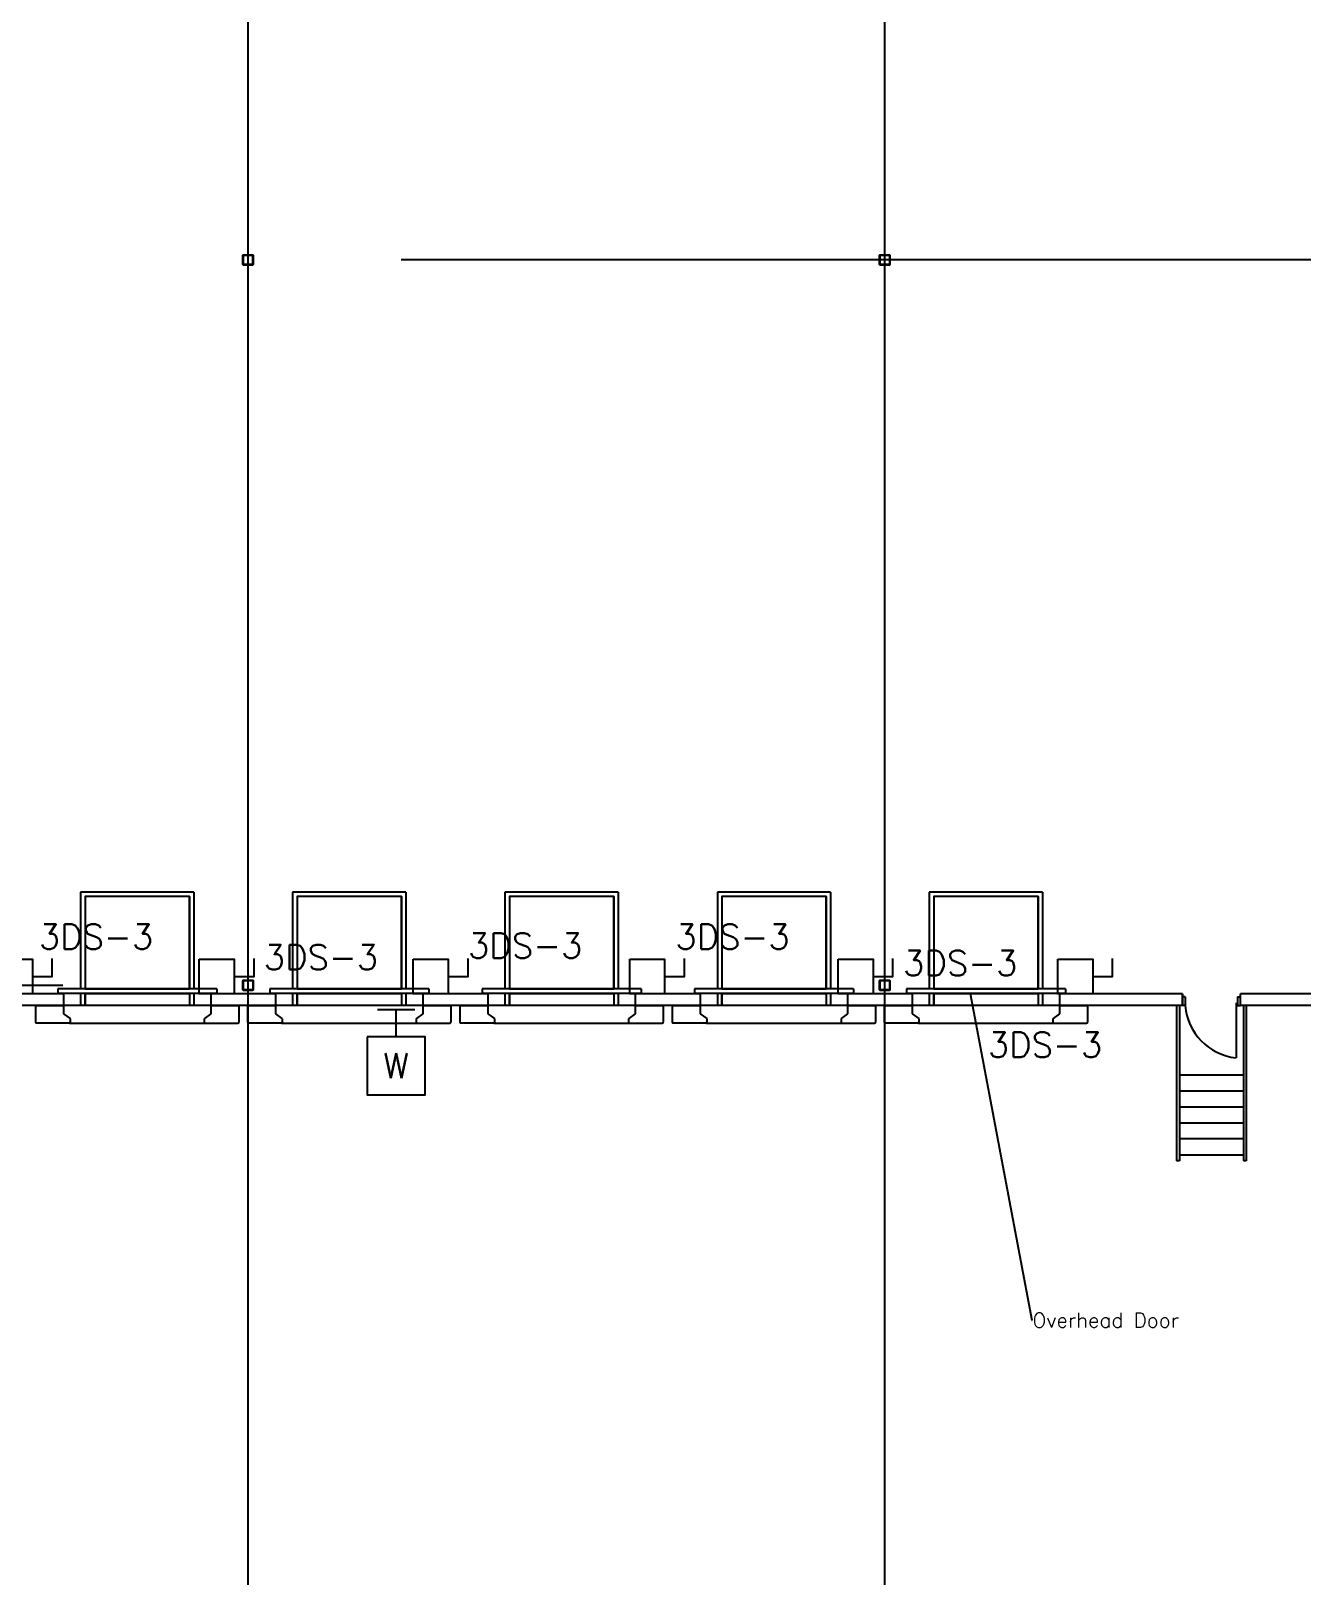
# Model space of a CAD drawing. Header units: millimetres. Extents: x 626570 to 643256, y 6233 to 11343.
# Drawn here: x 640773 to 641635, y 6628 to 7682 of the extents above; entities that cross this region are included whole.
import ezdxf
from ezdxf import colors
from ezdxf.entities.mleader import LeaderData, LeaderLine
from ezdxf.enums import TextEntityAlignment as Align
from ezdxf.math import Vec2, Vec3

# ---------------------------------------------------------------- set-up
doc = ezdxf.new("R2010")
doc.units = ezdxf.units.MM
doc.header["$LTSCALE"] = 4000
doc.header["$MEASUREMENT"] = 0
doc.linetypes.add('DASHDOT', pattern=[1, 0.5, -0.25, 0, -0.25])
doc.layers.get('0').update_dxf_attribs({"linetype": 'CONTINUOUS'})
for name, color, linetype in [('2012-201_DOOR', 4, 'CONTINUOUS'), ('2012-201_LEVELLER', 4, 'CONTINUOUS'), ('2012-201_STAIRS', 4, 'CONTINUOUS'), ('2012-201_WALL-CONCRETE', 7, 'CONTINUOUS'), ('2012-201_WALL-FLEXWALL', 7, 'CONTINUOUS'), ('DOOR-THRESHOLD-42', 4, 'CONTINUOUS'), ('LIGHTS', 50, 'CONTINUOUS'), ('LTG', 6, 'CONTINUOUS'), ('MASTERFOUNDATION_1', 4, 'DASHDOT'), ('MASTERFOUNDATION_25', 7, 'CONTINUOUS'), ('OVERHEAD-DOOR', 4, 'CONTINUOUS'), ('POWER', 3, 'CONTINUOUS')]:
    doc.layers.add(name, color=color, linetype=linetype)
doc.styles.get("Standard").update_dxf_attribs({"font": 'simplex.shx'})

# ---------------------------------------------------------------- blocks, each defined once
blk = doc.blocks.new('WD')
for p, q in [((322, 0), (-322, 0)), ((0, -465), (0, 0))]:
    blk.add_line(p, q)
blk.add_lwpolyline([(-500, -465), (-500, -1465), (500, -1465), (500, -465)], close=True)
blk.add_text('W', height=430).set_placement((0, -965), align=Align.MIDDLE)
blk = doc.blocks.new('SW')
blk.add_lwpolyline([(-300, 600), (300, 600), (300, 0), (-300, 0)], close=True)
blk.add_lwpolyline([(300, 300), (643, 300), (643, 614)])

msp = doc.modelspace()

# ---------------------------------------------------------------- linework, layer by layer
at = {"layer": '2012-201_DOOR', "linetype": 'Continuous'}
for p, q in [((641555.9, 7026.5), (641553.9, 7026.5)), ((641555.9, 7026.5), (641555.9, 7020.6)), ((641590.4, 7022.6), (641590.4, 6985.2)), ((641591.3, 7026.5), (641593.3, 7026.5)), ((641591.3, 7026.5), (641591.3, 7020.6)), ((640894.8, 7020.6), (640794.8, 7020.6)), ((641038.6, 7020.6), (640938.6, 7020.6)), ((641182.7, 7020.6), (641082.7, 7020.6)), ((641326.8, 7020.6), (641226.8, 7020.6)), ((641470.6, 7020.6), (641370.6, 7020.6)), ((641555.9, 7020.6), (641553.9, 7020.6)), ((641591.3, 7020.6), (641593.3, 7020.6))]:
    msp.add_line(p, q, dxfattribs=at)
at = {"layer": '2012-201_LEVELLER', "linetype": 'Continuous'}
for p, q in [((640883.2, 7097.6), (640806.4, 7097.6)), ((640806.4, 7097.6), (640806.4, 7031.9)), ((640883.2, 7097.6), (640883.2, 7031.9)), ((641027, 7097.6), (640950.2, 7097.6)), ((640950.2, 7097.6), (640950.2, 7031.9)), ((641027, 7097.6), (641027, 7031.9)), ((641171.1, 7097.6), (641094.3, 7097.6)), ((641094.3, 7097.6), (641094.3, 7031.9)), ((641171.1, 7097.6), (641171.1, 7031.9)), ((641315.2, 7097.6), (641238.4, 7097.6)), ((641238.4, 7097.6), (641238.4, 7031.9)), ((641315.2, 7097.6), (641315.2, 7031.9)), ((641459, 7097.6), (641382.2, 7097.6)), ((641382.2, 7097.6), (641382.2, 7031.9)), ((641459, 7097.6), (641459, 7031.9)), ((640880.2, 7094.7), (640809.4, 7094.7)), ((640809.4, 7094.7), (640809.4, 7031.9)), ((640880.2, 7094.7), (640880.2, 7031.9)), ((641024.1, 7094.7), (640953.2, 7094.7)), ((640953.2, 7094.7), (640953.2, 7031.9)), ((641024.1, 7094.7), (641024.1, 7031.9)), ((641168.1, 7094.7), (641097.3, 7094.7)), ((641097.3, 7094.7), (641097.3, 7031.9)), ((641168.1, 7094.7), (641168.1, 7031.9)), ((641312.2, 7094.7), (641241.4, 7094.7)), ((641241.4, 7094.7), (641241.4, 7031.9)), ((641312.2, 7094.7), (641312.2, 7031.9)), ((641456.1, 7094.7), (641385.2, 7094.7)), ((641385.2, 7094.7), (641385.2, 7031.9)), ((641456.1, 7094.7), (641456.1, 7031.9)), ((640806.4, 7028.9), (640806.4, 7020.6)), ((640809.4, 7028.9), (640809.4, 7020.6)), ((640880.2, 7028.9), (640880.2, 7020.6)), ((640883.2, 7028.9), (640883.2, 7020.6)), ((640950.2, 7028.9), (640950.2, 7020.6)), ((640953.2, 7028.9), (640953.2, 7020.6)), ((641024.1, 7028.9), (641024.1, 7020.6)), ((641027, 7028.9), (641027, 7020.6)), ((641094.3, 7028.9), (641094.3, 7020.6)), ((641097.3, 7028.9), (641097.3, 7020.6)), ((641168.1, 7028.9), (641168.1, 7020.6)), ((641171.1, 7028.9), (641171.1, 7020.6)), ((641238.4, 7028.9), (641238.4, 7020.6)), ((641241.4, 7028.9), (641241.4, 7020.6)), ((641312.2, 7028.9), (641312.2, 7020.6)), ((641315.2, 7028.9), (641315.2, 7020.6)), ((641382.2, 7028.9), (641382.2, 7020.6)), ((641385.2, 7028.9), (641385.2, 7020.6)), ((641456.1, 7028.9), (641456.1, 7020.6)), ((641459, 7028.9), (641459, 7020.6)), ((640880.2, 7020.6), (640809.4, 7020.6)), ((641024.1, 7020.6), (640953.2, 7020.6)), ((641168.1, 7020.6), (641097.3, 7020.6)), ((641312.2, 7020.6), (641241.4, 7020.6)), ((641456.1, 7020.6), (641385.2, 7020.6))]:
    msp.add_line(p, q, dxfattribs=at)
at = {"layer": '2012-201_LEVELLER', "linetype": 'Continuous', "flags": 128}
for points in [[(640880.2, 7031.9), (640880.2, 7094.7), (640809.4, 7094.7), (640809.4, 7031.9), (640880.2, 7031.9)], [(641024.1, 7031.9), (641024.1, 7094.7), (640953.2, 7094.7), (640953.2, 7031.9), (641024.1, 7031.9)], [(641168.1, 7031.9), (641168.1, 7094.7), (641097.3, 7094.7), (641097.3, 7031.9), (641168.1, 7031.9)], [(641312.2, 7031.9), (641312.2, 7094.7), (641241.4, 7094.7), (641241.4, 7031.9), (641312.2, 7031.9)], [(641456.1, 7031.9), (641456.1, 7094.7), (641385.2, 7094.7), (641385.2, 7031.9), (641456.1, 7031.9)], [(640880.2, 7028.9), (640880.2, 7020.6), (640809.4, 7020.6), (640809.4, 7028.9), (640880.2, 7028.9)], [(641024.1, 7028.9), (641024.1, 7020.6), (640953.2, 7020.6), (640953.2, 7028.9), (641024.1, 7028.9)], [(641168.1, 7028.9), (641168.1, 7020.6), (641097.3, 7020.6), (641097.3, 7028.9), (641168.1, 7028.9)], [(641312.2, 7028.9), (641312.2, 7020.6), (641241.4, 7020.6), (641241.4, 7028.9), (641312.2, 7028.9)], [(641456.1, 7028.9), (641456.1, 7020.6), (641385.2, 7020.6), (641385.2, 7028.9), (641456.1, 7028.9)]]:
    msp.add_lwpolyline(points, close=True, dxfattribs=at)
at = {"layer": '2012-201_STAIRS', "linetype": 'Continuous'}
for p, q in [((641550, 7020.6), (641550, 6915.3)), ((641552, 7020.6), (641552, 6915.3)), ((641595.3, 7020.6), (641595.3, 6915.3)), ((641597.2, 7020.6), (641597.2, 6915.3)), ((641595.3, 6973.4), (641552, 6973.4)), ((641595.3, 6962.6), (641552, 6962.6)), ((641595.3, 6951.7), (641552, 6951.7)), ((641595.3, 6940.9), (641552, 6940.9)), ((641595.3, 6930.1), (641552, 6930.1)), ((641595.3, 6919.2), (641552, 6919.2)), ((641552, 6915.3), (641550, 6915.3)), ((641597.2, 6915.3), (641595.3, 6915.3))]:
    msp.add_line(p, q, dxfattribs=at)
at = {"layer": '2012-201_WALL-CONCRETE', "linetype": 'Continuous'}
for p, q in [((640775.8, 7020.6), (640794.8, 7020.6)), ((640775.8, 7020.6), (640775.8, 7009.3)), ((640794.8, 7020.6), (640794.8, 7015)), ((640794.8, 7015), (640799.2, 7011.9)), ((640799.3, 7011.6), (640799.3, 7009.3)), ((640890.3, 7011.6), (640890.3, 7009.3)), ((640894.8, 7015), (640890.4, 7011.9)), ((640894.8, 7020.6), (640913.8, 7020.6)), ((640894.8, 7020.6), (640894.8, 7015)), ((640913.8, 7020.6), (640913.8, 7009.3)), ((640919.6, 7020.6), (640938.6, 7020.6)), ((640919.6, 7020.6), (640919.6, 7009.3)), ((640938.6, 7020.6), (640938.6, 7015)), ((640938.6, 7015), (640943, 7011.9)), ((640943.1, 7011.6), (640943.1, 7009.3)), ((641034.1, 7011.6), (641034.1, 7009.3)), ((641038.6, 7015), (641034.2, 7011.9)), ((641038.6, 7020.6), (641057.6, 7020.6)), ((641038.6, 7020.6), (641038.6, 7015)), ((641057.6, 7020.6), (641057.6, 7009.3)), ((641063.7, 7020.6), (641082.7, 7020.6)), ((641063.7, 7020.6), (641063.7, 7009.3)), ((641082.7, 7020.6), (641082.7, 7015)), ((641082.7, 7015), (641087.1, 7011.9)), ((641087.2, 7011.6), (641087.2, 7009.3)), ((641178.2, 7011.6), (641178.2, 7009.3)), ((641182.7, 7015), (641178.3, 7011.9)), ((641182.7, 7020.6), (641201.7, 7020.6)), ((641182.7, 7020.6), (641182.7, 7015)), ((641201.7, 7020.6), (641201.7, 7009.3)), ((641207.8, 7020.6), (641226.8, 7020.6)), ((641207.8, 7020.6), (641207.8, 7009.3)), ((641226.8, 7020.6), (641226.8, 7015)), ((641226.8, 7015), (641231.2, 7011.9)), ((641231.3, 7011.6), (641231.3, 7009.3)), ((641322.3, 7011.6), (641322.3, 7009.3)), ((641326.8, 7015), (641322.4, 7011.9)), ((641326.8, 7020.6), (641345.8, 7020.6)), ((641326.8, 7020.6), (641326.8, 7015)), ((641345.8, 7020.6), (641345.8, 7009.3)), ((641351.6, 7020.6), (641370.6, 7020.6)), ((641351.6, 7020.6), (641351.6, 7009.3)), ((641370.6, 7020.6), (641370.6, 7015)), ((641370.6, 7015), (641375, 7011.9)), ((641375.1, 7011.6), (641375.1, 7009.3)), ((641466.1, 7011.6), (641466.1, 7009.3)), ((641470.6, 7015), (641466.2, 7011.9)), ((641470.6, 7020.6), (641489.6, 7020.6)), ((641470.6, 7020.6), (641470.6, 7015)), ((641489.6, 7020.6), (641489.6, 7009.3)), ((640798.8, 7008.8), (640776.3, 7008.8)), ((640798.8, 7008.8), (640890.8, 7008.8)), ((640890.8, 7008.8), (640913.3, 7008.8)), ((640942.6, 7008.8), (640920.1, 7008.8)), ((640942.6, 7008.8), (641034.6, 7008.8)), ((641034.6, 7008.8), (641057.1, 7008.8)), ((641086.7, 7008.8), (641064.2, 7008.8)), ((641086.7, 7008.8), (641178.7, 7008.8)), ((641178.7, 7008.8), (641201.2, 7008.8)), ((641230.8, 7008.8), (641208.3, 7008.8)), ((641230.8, 7008.8), (641322.8, 7008.8)), ((641322.8, 7008.8), (641345.3, 7008.8)), ((641374.6, 7008.8), (641352.1, 7008.8)), ((641374.6, 7008.8), (641466.6, 7008.8)), ((641466.6, 7008.8), (641489.1, 7008.8))]:
    msp.add_line(p, q, dxfattribs=at)
for centre, start, end in [((640798.8, 7011.6), 0, 33.15), ((640890.8, 7011.6), 146.85, 180), ((640942.6, 7011.6), 0, 33.15), ((641034.6, 7011.6), 146.85, 180), ((641086.7, 7011.6), 0, 33.15), ((641178.7, 7011.6), 146.85, 180), ((641230.8, 7011.6), 0, 33.15), ((641322.8, 7011.6), 146.85, 180), ((641374.6, 7011.6), 0, 33.15), ((641466.6, 7011.6), 146.85, 180), ((640776.3, 7009.3), 180, 270), ((640798.8, 7009.3), 270, 0), ((640890.8, 7009.3), 180, 270), ((640913.3, 7009.3), 270, 0), ((640920.1, 7009.3), 180, 270), ((640942.6, 7009.3), 270, 0), ((641034.6, 7009.3), 180, 270), ((641057.1, 7009.3), 270, 0), ((641064.2, 7009.3), 180, 270), ((641086.7, 7009.3), 270, 0), ((641178.7, 7009.3), 180, 270), ((641201.2, 7009.3), 270, 0), ((641208.3, 7009.3), 180, 270), ((641230.8, 7009.3), 270, 0), ((641322.8, 7009.3), 180, 270), ((641345.3, 7009.3), 270, 0), ((641352.1, 7009.3), 180, 270), ((641374.6, 7009.3), 270, 0), ((641466.6, 7009.3), 180, 270), ((641489.1, 7009.3), 270, 0)]:
    msp.add_arc(centre, 0.492, start, end, dxfattribs=at)
at = {"layer": '2012-201_WALL-FLEXWALL', "linetype": 'Continuous'}
for p, q in [((640794.8, 7028.5), (640750.7, 7028.5)), ((640794.8, 7028.5), (640794.8, 7020.6)), ((640938.6, 7028.5), (640894.8, 7028.5)), ((640894.8, 7028.5), (640894.8, 7020.6)), ((640938.6, 7028.5), (640938.6, 7020.6)), ((641038.6, 7028.5), (641038.6, 7020.6)), ((641082.7, 7028.5), (641038.6, 7028.5)), ((641082.7, 7028.5), (641082.7, 7020.6)), ((641182.7, 7028.5), (641182.7, 7020.6)), ((641226.8, 7028.5), (641182.7, 7028.5)), ((641226.8, 7028.5), (641226.8, 7020.6)), ((641326.8, 7028.5), (641326.8, 7020.6)), ((641370.6, 7028.5), (641326.8, 7028.5)), ((641370.6, 7028.5), (641370.6, 7020.6)), ((641470.6, 7028.5), (641470.6, 7020.6)), ((641553.9, 7028.5), (641470.6, 7028.5)), ((641553.9, 7020.6), (641553.9, 7028.5)), ((641553.9, 7028.5), (641553.9, 7020.6)), ((642653.9, 7028.5), (641593.3, 7028.5)), ((641593.3, 7020.6), (641593.3, 7028.5)), ((640794.8, 7020.6), (640750.7, 7020.6)), ((640938.6, 7020.6), (640894.8, 7020.6)), ((641082.7, 7020.6), (641038.6, 7020.6)), ((641226.8, 7020.6), (641182.7, 7020.6)), ((641370.6, 7020.6), (641326.8, 7020.6)), ((641553.9, 7020.6), (641470.6, 7020.6)), ((642661.8, 7020.6), (641593.3, 7020.6))]:
    msp.add_line(p, q, dxfattribs=at)
at = {"layer": 'DOOR-THRESHOLD-42', "linetype": 'Continuous'}
msp.add_arc((641594.2, 7023.4), 38.4, 184.181, 264.205, dxfattribs=at)
at = {"layer": 'MASTERFOUNDATION_1', "linetype": 'DASHDOT'}
for p, q in [((640920, 6627.5), (640920, 11123.2)), ((641352, 6627.5), (641352, 11123.2)), ((643023.9, 7526.6), (626795.2, 7526.6)), ((643023.9, 7526.6), (626795.2, 7526.6)), ((626794.1, 7034.4), (643036.1, 7034.4))]:
    msp.add_line(p, q, dxfattribs=at)
at = {"layer": 'MASTERFOUNDATION_25', "linetype": 'Continuous', "flags": 128}
for points in [[(640917.1, 7530.1), (640922.8, 7530.1), (640922.9, 7530.1), (640922.9, 7530.1), (640922.9, 7530.1), (640922.9, 7530.1), (640922.9, 7530.1), (640923, 7530.1), (640923, 7530.1), (640923, 7530.1), (640923, 7530.1), (640923.1, 7530.1), (640923.1, 7530.1), (640923.1, 7530.1), (640923.1, 7530), (640923.1, 7530), (640923.2, 7530), (640923.2, 7530), (640923.2, 7530), (640923.2, 7530), (640923.2, 7530), (640923.2, 7530), (640923.3, 7529.9), (640923.3, 7529.9), (640923.3, 7529.9), (640923.3, 7529.9), (640923.3, 7529.9), (640923.3, 7529.9), (640923.3, 7529.9), (640923.4, 7529.8), (640923.4, 7529.8), (640923.4, 7529.8), (640923.4, 7529.8), (640923.4, 7529.8), (640923.4, 7529.7), (640923.4, 7529.7), (640923.4, 7529.7), (640923.4, 7529.7), (640923.4, 7529.7), (640923.4, 7529.6), (640923.4, 7529.6), (640923.5, 7529.6), (640923.5, 7529.6), (640923.5, 7529.6), (640923.5, 7529.5), (640923.5, 7529.5), (640923.5, 7529.5), (640923.5, 7523.7), (640923.5, 7523.7), (640923.5, 7523.7), (640923.5, 7523.7), (640923.5, 7523.6), (640923.5, 7523.6), (640923.4, 7523.6), (640923.4, 7523.6), (640923.4, 7523.6), (640923.4, 7523.5), (640923.4, 7523.5), (640923.4, 7523.5), (640923.4, 7523.5), (640923.4, 7523.5), (640923.4, 7523.4), (640923.4, 7523.4), (640923.4, 7523.4), (640923.4, 7523.4), (640923.3, 7523.4), (640923.3, 7523.3), (640923.3, 7523.3), (640923.3, 7523.3), (640923.3, 7523.3), (640923.3, 7523.3), (640923.3, 7523.3), (640923.2, 7523.3), (640923.2, 7523.2), (640923.2, 7523.2), (640923.2, 7523.2), (640923.2, 7523.2), (640923.2, 7523.2), (640923.1, 7523.2), (640923.1, 7523.2), (640923.1, 7523.2), (640923.1, 7523.2), (640923.1, 7523.1), (640923, 7523.1), (640923, 7523.1), (640923, 7523.1), (640923, 7523.1), (640922.9, 7523.1), (640922.9, 7523.1), (640922.9, 7523.1), (640922.9, 7523.1), (640922.9, 7523.1), (640922.8, 7523.1), (640917.1, 7523.1), (640917.1, 7523.1), (640917, 7523.1), (640917, 7523.1), (640917, 7523.1), (640917, 7523.1), (640917, 7523.1), (640916.9, 7523.1), (640916.9, 7523.1), (640916.9, 7523.1), (640916.9, 7523.1), (640916.9, 7523.2), (640916.8, 7523.2), (640916.8, 7523.2), (640916.8, 7523.2), (640916.8, 7523.2), (640916.8, 7523.2), (640916.7, 7523.2), (640916.7, 7523.2), (640916.7, 7523.2), (640916.7, 7523.3), (640916.7, 7523.3), (640916.7, 7523.3), (640916.6, 7523.3), (640916.6, 7523.3), (640916.6, 7523.3), (640916.6, 7523.3), (640916.6, 7523.4), (640916.6, 7523.4), (640916.6, 7523.4), (640916.5, 7523.4), (640916.5, 7523.4), (640916.5, 7523.5), (640916.5, 7523.5), (640916.5, 7523.5), (640916.5, 7523.5), (640916.5, 7523.5), (640916.5, 7523.6), (640916.5, 7523.6), (640916.5, 7523.6), (640916.5, 7523.6), (640916.5, 7523.6), (640916.5, 7523.7), (640916.5, 7523.7), (640916.5, 7523.7), (640916.5, 7523.7), (640916.5, 7529.5), (640916.5, 7529.5), (640916.5, 7529.5), (640916.5, 7529.6), (640916.5, 7529.6), (640916.5, 7529.6), (640916.5, 7529.6), (640916.5, 7529.6), (640916.5, 7529.7), (640916.5, 7529.7), (640916.5, 7529.7), (640916.5, 7529.7), (640916.5, 7529.7), (640916.5, 7529.8), (640916.5, 7529.8), (640916.5, 7529.8), (640916.6, 7529.8), (640916.6, 7529.8), (640916.6, 7529.9), (640916.6, 7529.9), (640916.6, 7529.9), (640916.6, 7529.9), (640916.6, 7529.9), (640916.7, 7529.9), (640916.7, 7529.9), (640916.7, 7530), (640916.7, 7530), (640916.7, 7530), (640916.7, 7530), (640916.8, 7530), (640916.8, 7530), (640916.8, 7530), (640916.8, 7530), (640916.8, 7530.1), (640916.9, 7530.1), (640916.9, 7530.1), (640916.9, 7530.1), (640916.9, 7530.1), (640916.9, 7530.1), (640917, 7530.1), (640917, 7530.1), (640917, 7530.1), (640917, 7530.1), (640917, 7530.1), (640917.1, 7530.1), (640917.1, 7530.1)], [(640917.1, 7529.8), (640922.8, 7529.8), (640922.9, 7529.8), (640922.9, 7529.8), (640922.9, 7529.8), (640922.9, 7529.8), (640922.9, 7529.8), (640922.9, 7529.8), (640922.9, 7529.8), (640922.9, 7529.8), (640922.9, 7529.8), (640922.9, 7529.8), (640923, 7529.8), (640923, 7529.8), (640923, 7529.8), (640923, 7529.8), (640923, 7529.8), (640923, 7529.7), (640923, 7529.7), (640923, 7529.7), (640923, 7529.7), (640923, 7529.7), (640923, 7529.7), (640923.1, 7529.7), (640923.1, 7529.7), (640923.1, 7529.7), (640923.1, 7529.7), (640923.1, 7529.7), (640923.1, 7529.7), (640923.1, 7529.7), (640923.1, 7529.7), (640923.1, 7529.6), (640923.1, 7529.6), (640923.1, 7529.6), (640923.1, 7529.6), (640923.1, 7529.6), (640923.1, 7529.6), (640923.1, 7529.6), (640923.1, 7529.6), (640923.1, 7529.6), (640923.1, 7529.6), (640923.1, 7529.5), (640923.1, 7529.5), (640923.1, 7529.5), (640923.1, 7529.5), (640923.1, 7529.5), (640923.1, 7529.5), (640923.1, 7523.7), (640923.1, 7523.7), (640923.1, 7523.7), (640923.1, 7523.7), (640923.1, 7523.7), (640923.1, 7523.7), (640923.1, 7523.7), (640923.1, 7523.7), (640923.1, 7523.6), (640923.1, 7523.6), (640923.1, 7523.6), (640923.1, 7523.6), (640923.1, 7523.6), (640923.1, 7523.6), (640923.1, 7523.6), (640923.1, 7523.6), (640923.1, 7523.6), (640923.1, 7523.6), (640923.1, 7523.5), (640923.1, 7523.5), (640923.1, 7523.5), (640923.1, 7523.5), (640923.1, 7523.5), (640923.1, 7523.5), (640923, 7523.5), (640923, 7523.5), (640923, 7523.5), (640923, 7523.5), (640923, 7523.5), (640923, 7523.5), (640923, 7523.5), (640923, 7523.5), (640923, 7523.5), (640923, 7523.4), (640923, 7523.4), (640922.9, 7523.4), (640922.9, 7523.4), (640922.9, 7523.4), (640922.9, 7523.4), (640922.9, 7523.4), (640922.9, 7523.4), (640922.9, 7523.4), (640922.9, 7523.4), (640922.9, 7523.4), (640922.9, 7523.4), (640922.8, 7523.4), (640917.1, 7523.4), (640917.1, 7523.4), (640917.1, 7523.4), (640917.1, 7523.4), (640917, 7523.4), (640917, 7523.4), (640917, 7523.4), (640917, 7523.4), (640917, 7523.4), (640917, 7523.4), (640917, 7523.4), (640917, 7523.4), (640917, 7523.4), (640916.9, 7523.5), (640916.9, 7523.5), (640916.9, 7523.5), (640916.9, 7523.5), (640916.9, 7523.5), (640916.9, 7523.5), (640916.9, 7523.5), (640916.9, 7523.5), (640916.9, 7523.5), (640916.9, 7523.5), (640916.9, 7523.5), (640916.9, 7523.5), (640916.8, 7523.5), (640916.8, 7523.5), (640916.8, 7523.5), (640916.8, 7523.6), (640916.8, 7523.6), (640916.8, 7523.6), (640916.8, 7523.6), (640916.8, 7523.6), (640916.8, 7523.6), (640916.8, 7523.6), (640916.8, 7523.6), (640916.8, 7523.6), (640916.8, 7523.6), (640916.8, 7523.7), (640916.8, 7523.7), (640916.8, 7523.7), (640916.8, 7523.7), (640916.8, 7523.7), (640916.8, 7523.7), (640916.8, 7523.7), (640916.8, 7523.7), (640916.8, 7529.5), (640916.8, 7529.5), (640916.8, 7529.5), (640916.8, 7529.5), (640916.8, 7529.5), (640916.8, 7529.5), (640916.8, 7529.6), (640916.8, 7529.6), (640916.8, 7529.6), (640916.8, 7529.6), (640916.8, 7529.6), (640916.8, 7529.6), (640916.8, 7529.6), (640916.8, 7529.6), (640916.8, 7529.6), (640916.8, 7529.6), (640916.8, 7529.7), (640916.8, 7529.7), (640916.8, 7529.7), (640916.8, 7529.7), (640916.8, 7529.7), (640916.9, 7529.7), (640916.9, 7529.7), (640916.9, 7529.7), (640916.9, 7529.7), (640916.9, 7529.7), (640916.9, 7529.7), (640916.9, 7529.7), (640916.9, 7529.7), (640916.9, 7529.7), (640916.9, 7529.8), (640916.9, 7529.8), (640916.9, 7529.8), (640917, 7529.8), (640917, 7529.8), (640917, 7529.8), (640917, 7529.8), (640917, 7529.8), (640917, 7529.8), (640917, 7529.8), (640917, 7529.8), (640917, 7529.8), (640917.1, 7529.8), (640917.1, 7529.8), (640917.1, 7529.8), (640917.1, 7529.8)], [(641349.1, 7530.1), (641354.8, 7530.1), (641354.9, 7530.1), (641354.9, 7530.1), (641354.9, 7530.1), (641354.9, 7530.1), (641355, 7530.1), (641355, 7530.1), (641355, 7530.1), (641355, 7530.1), (641355, 7530.1), (641355.1, 7530.1), (641355.1, 7530.1), (641355.1, 7530.1), (641355.1, 7530), (641355.1, 7530), (641355.2, 7530), (641355.2, 7530), (641355.2, 7530), (641355.2, 7530), (641355.2, 7530), (641355.2, 7530), (641355.3, 7529.9), (641355.3, 7529.9), (641355.3, 7529.9), (641355.3, 7529.9), (641355.3, 7529.9), (641355.3, 7529.9), (641355.4, 7529.9), (641355.4, 7529.8), (641355.4, 7529.8), (641355.4, 7529.8), (641355.4, 7529.8), (641355.4, 7529.8), (641355.4, 7529.7), (641355.4, 7529.7), (641355.4, 7529.7), (641355.4, 7529.7), (641355.4, 7529.7), (641355.5, 7529.6), (641355.5, 7529.6), (641355.5, 7529.6), (641355.5, 7529.6), (641355.5, 7529.6), (641355.5, 7529.5), (641355.5, 7529.5), (641355.5, 7529.5), (641355.5, 7523.7), (641355.5, 7523.7), (641355.5, 7523.7), (641355.5, 7523.7), (641355.5, 7523.6), (641355.5, 7523.6), (641355.5, 7523.6), (641355.5, 7523.6), (641355.4, 7523.6), (641355.4, 7523.5), (641355.4, 7523.5), (641355.4, 7523.5), (641355.4, 7523.5), (641355.4, 7523.5), (641355.4, 7523.4), (641355.4, 7523.4), (641355.4, 7523.4), (641355.4, 7523.4), (641355.4, 7523.4), (641355.3, 7523.3), (641355.3, 7523.3), (641355.3, 7523.3), (641355.3, 7523.3), (641355.3, 7523.3), (641355.3, 7523.3), (641355.2, 7523.3), (641355.2, 7523.2), (641355.2, 7523.2), (641355.2, 7523.2), (641355.2, 7523.2), (641355.2, 7523.2), (641355.1, 7523.2), (641355.1, 7523.2), (641355.1, 7523.2), (641355.1, 7523.2), (641355.1, 7523.1), (641355, 7523.1), (641355, 7523.1), (641355, 7523.1), (641355, 7523.1), (641355, 7523.1), (641354.9, 7523.1), (641354.9, 7523.1), (641354.9, 7523.1), (641354.9, 7523.1), (641354.8, 7523.1), (641349.1, 7523.1), (641349.1, 7523.1), (641349, 7523.1), (641349, 7523.1), (641349, 7523.1), (641349, 7523.1), (641349, 7523.1), (641348.9, 7523.1), (641348.9, 7523.1), (641348.9, 7523.1), (641348.9, 7523.1), (641348.9, 7523.2), (641348.8, 7523.2), (641348.8, 7523.2), (641348.8, 7523.2), (641348.8, 7523.2), (641348.8, 7523.2), (641348.7, 7523.2), (641348.7, 7523.2), (641348.7, 7523.2), (641348.7, 7523.3), (641348.7, 7523.3), (641348.7, 7523.3), (641348.6, 7523.3), (641348.6, 7523.3), (641348.6, 7523.3), (641348.6, 7523.3), (641348.6, 7523.4), (641348.6, 7523.4), (641348.6, 7523.4), (641348.6, 7523.4), (641348.5, 7523.4), (641348.5, 7523.5), (641348.5, 7523.5), (641348.5, 7523.5), (641348.5, 7523.5), (641348.5, 7523.5), (641348.5, 7523.6), (641348.5, 7523.6), (641348.5, 7523.6), (641348.5, 7523.6), (641348.5, 7523.6), (641348.5, 7523.7), (641348.5, 7523.7), (641348.5, 7523.7), (641348.5, 7523.7), (641348.5, 7529.5), (641348.5, 7529.5), (641348.5, 7529.5), (641348.5, 7529.6), (641348.5, 7529.6), (641348.5, 7529.6), (641348.5, 7529.6), (641348.5, 7529.6), (641348.5, 7529.7), (641348.5, 7529.7), (641348.5, 7529.7), (641348.5, 7529.7), (641348.5, 7529.7), (641348.5, 7529.8), (641348.5, 7529.8), (641348.6, 7529.8), (641348.6, 7529.8), (641348.6, 7529.8), (641348.6, 7529.9), (641348.6, 7529.9), (641348.6, 7529.9), (641348.6, 7529.9), (641348.6, 7529.9), (641348.7, 7529.9), (641348.7, 7529.9), (641348.7, 7530), (641348.7, 7530), (641348.7, 7530), (641348.7, 7530), (641348.8, 7530), (641348.8, 7530), (641348.8, 7530), (641348.8, 7530), (641348.8, 7530.1), (641348.9, 7530.1), (641348.9, 7530.1), (641348.9, 7530.1), (641348.9, 7530.1), (641348.9, 7530.1), (641349, 7530.1), (641349, 7530.1), (641349, 7530.1), (641349, 7530.1), (641349, 7530.1), (641349.1, 7530.1), (641349.1, 7530.1)], [(641349.1, 7529.8), (641354.8, 7529.8), (641354.9, 7529.8), (641354.9, 7529.8), (641354.9, 7529.8), (641354.9, 7529.8), (641354.9, 7529.8), (641354.9, 7529.8), (641354.9, 7529.8), (641354.9, 7529.8), (641354.9, 7529.8), (641355, 7529.8), (641355, 7529.8), (641355, 7529.8), (641355, 7529.8), (641355, 7529.8), (641355, 7529.8), (641355, 7529.7), (641355, 7529.7), (641355, 7529.7), (641355, 7529.7), (641355, 7529.7), (641355.1, 7529.7), (641355.1, 7529.7), (641355.1, 7529.7), (641355.1, 7529.7), (641355.1, 7529.7), (641355.1, 7529.7), (641355.1, 7529.7), (641355.1, 7529.7), (641355.1, 7529.7), (641355.1, 7529.6), (641355.1, 7529.6), (641355.1, 7529.6), (641355.1, 7529.6), (641355.1, 7529.6), (641355.1, 7529.6), (641355.1, 7529.6), (641355.1, 7529.6), (641355.1, 7529.6), (641355.1, 7529.6), (641355.2, 7529.5), (641355.2, 7529.5), (641355.2, 7529.5), (641355.2, 7529.5), (641355.2, 7529.5), (641355.2, 7529.5), (641355.2, 7523.7), (641355.2, 7523.7), (641355.2, 7523.7), (641355.2, 7523.7), (641355.2, 7523.7), (641355.2, 7523.7), (641355.1, 7523.7), (641355.1, 7523.7), (641355.1, 7523.6), (641355.1, 7523.6), (641355.1, 7523.6), (641355.1, 7523.6), (641355.1, 7523.6), (641355.1, 7523.6), (641355.1, 7523.6), (641355.1, 7523.6), (641355.1, 7523.6), (641355.1, 7523.6), (641355.1, 7523.5), (641355.1, 7523.5), (641355.1, 7523.5), (641355.1, 7523.5), (641355.1, 7523.5), (641355.1, 7523.5), (641355.1, 7523.5), (641355, 7523.5), (641355, 7523.5), (641355, 7523.5), (641355, 7523.5), (641355, 7523.5), (641355, 7523.5), (641355, 7523.5), (641355, 7523.5), (641355, 7523.4), (641355, 7523.4), (641355, 7523.4), (641354.9, 7523.4), (641354.9, 7523.4), (641354.9, 7523.4), (641354.9, 7523.4), (641354.9, 7523.4), (641354.9, 7523.4), (641354.9, 7523.4), (641354.9, 7523.4), (641354.9, 7523.4), (641354.8, 7523.4), (641349.1, 7523.4), (641349.1, 7523.4), (641349.1, 7523.4), (641349.1, 7523.4), (641349, 7523.4), (641349, 7523.4), (641349, 7523.4), (641349, 7523.4), (641349, 7523.4), (641349, 7523.4), (641349, 7523.4), (641349, 7523.4), (641349, 7523.4), (641349, 7523.5), (641348.9, 7523.5), (641348.9, 7523.5), (641348.9, 7523.5), (641348.9, 7523.5), (641348.9, 7523.5), (641348.9, 7523.5), (641348.9, 7523.5), (641348.9, 7523.5), (641348.9, 7523.5), (641348.9, 7523.5), (641348.9, 7523.5), (641348.9, 7523.5), (641348.8, 7523.5), (641348.8, 7523.5), (641348.8, 7523.6), (641348.8, 7523.6), (641348.8, 7523.6), (641348.8, 7523.6), (641348.8, 7523.6), (641348.8, 7523.6), (641348.8, 7523.6), (641348.8, 7523.6), (641348.8, 7523.6), (641348.8, 7523.6), (641348.8, 7523.7), (641348.8, 7523.7), (641348.8, 7523.7), (641348.8, 7523.7), (641348.8, 7523.7), (641348.8, 7523.7), (641348.8, 7523.7), (641348.8, 7523.7), (641348.8, 7529.5), (641348.8, 7529.5), (641348.8, 7529.5), (641348.8, 7529.5), (641348.8, 7529.5), (641348.8, 7529.5), (641348.8, 7529.6), (641348.8, 7529.6), (641348.8, 7529.6), (641348.8, 7529.6), (641348.8, 7529.6), (641348.8, 7529.6), (641348.8, 7529.6), (641348.8, 7529.6), (641348.8, 7529.6), (641348.8, 7529.6), (641348.8, 7529.7), (641348.8, 7529.7), (641348.8, 7529.7), (641348.8, 7529.7), (641348.9, 7529.7), (641348.9, 7529.7), (641348.9, 7529.7), (641348.9, 7529.7), (641348.9, 7529.7), (641348.9, 7529.7), (641348.9, 7529.7), (641348.9, 7529.7), (641348.9, 7529.7), (641348.9, 7529.7), (641348.9, 7529.8), (641348.9, 7529.8), (641349, 7529.8), (641349, 7529.8), (641349, 7529.8), (641349, 7529.8), (641349, 7529.8), (641349, 7529.8), (641349, 7529.8), (641349, 7529.8), (641349, 7529.8), (641349, 7529.8), (641349.1, 7529.8), (641349.1, 7529.8), (641349.1, 7529.8), (641349.1, 7529.8)], [(640917.1, 7037.9), (640922.9, 7037.9), (640922.9, 7037.9), (640922.9, 7037.9), (640922.9, 7037.9), (640923, 7037.9), (640923, 7037.9), (640923, 7037.9), (640923, 7037.9), (640923.1, 7037.9), (640923.1, 7037.9), (640923.1, 7037.9), (640923.1, 7037.9), (640923.1, 7037.8), (640923.2, 7037.8), (640923.2, 7037.8), (640923.2, 7037.8), (640923.2, 7037.8), (640923.2, 7037.8), (640923.2, 7037.8), (640923.3, 7037.8), (640923.3, 7037.8), (640923.3, 7037.7), (640923.3, 7037.7), (640923.3, 7037.7), (640923.3, 7037.7), (640923.4, 7037.7), (640923.4, 7037.7), (640923.4, 7037.6), (640923.4, 7037.6), (640923.4, 7037.6), (640923.4, 7037.6), (640923.4, 7037.6), (640923.4, 7037.6), (640923.5, 7037.5), (640923.5, 7037.5), (640923.5, 7037.5), (640923.5, 7037.5), (640923.5, 7037.5), (640923.5, 7037.4), (640923.5, 7037.4), (640923.5, 7037.4), (640923.5, 7037.4), (640923.5, 7037.3), (640923.5, 7037.3), (640923.5, 7037.3), (640923.5, 7037.3), (640923.5, 7031.5), (640923.5, 7031.5), (640923.5, 7031.5), (640923.5, 7031.5), (640923.5, 7031.4), (640923.5, 7031.4), (640923.5, 7031.4), (640923.5, 7031.4), (640923.5, 7031.4), (640923.5, 7031.3), (640923.5, 7031.3), (640923.5, 7031.3), (640923.5, 7031.3), (640923.4, 7031.3), (640923.4, 7031.2), (640923.4, 7031.2), (640923.4, 7031.2), (640923.4, 7031.2), (640923.4, 7031.2), (640923.4, 7031.1), (640923.4, 7031.1), (640923.3, 7031.1), (640923.3, 7031.1), (640923.3, 7031.1), (640923.3, 7031.1), (640923.3, 7031), (640923.3, 7031), (640923.2, 7031), (640923.2, 7031), (640923.2, 7031), (640923.2, 7031), (640923.2, 7031), (640923.2, 7031), (640923.1, 7031), (640923.1, 7030.9), (640923.1, 7030.9), (640923.1, 7030.9), (640923.1, 7030.9), (640923, 7030.9), (640923, 7030.9), (640923, 7030.9), (640923, 7030.9), (640922.9, 7030.9), (640922.9, 7030.9), (640922.9, 7030.9), (640922.9, 7030.9), (640917.1, 7030.9), (640917.1, 7030.9), (640917.1, 7030.9), (640917.1, 7030.9), (640917, 7030.9), (640917, 7030.9), (640917, 7030.9), (640917, 7030.9), (640917, 7030.9), (640916.9, 7030.9), (640916.9, 7030.9), (640916.9, 7030.9), (640916.9, 7031), (640916.9, 7031), (640916.8, 7031), (640916.8, 7031), (640916.8, 7031), (640916.8, 7031), (640916.8, 7031), (640916.7, 7031), (640916.7, 7031), (640916.7, 7031.1), (640916.7, 7031.1), (640916.7, 7031.1), (640916.7, 7031.1), (640916.7, 7031.1), (640916.6, 7031.1), (640916.6, 7031.2), (640916.6, 7031.2), (640916.6, 7031.2), (640916.6, 7031.2), (640916.6, 7031.2), (640916.6, 7031.3), (640916.6, 7031.3), (640916.6, 7031.3), (640916.5, 7031.3), (640916.5, 7031.3), (640916.5, 7031.4), (640916.5, 7031.4), (640916.5, 7031.4), (640916.5, 7031.4), (640916.5, 7031.4), (640916.5, 7031.5), (640916.5, 7031.5), (640916.5, 7031.5), (640916.5, 7031.5), (640916.5, 7037.3), (640916.5, 7037.3), (640916.5, 7037.3), (640916.5, 7037.3), (640916.5, 7037.4), (640916.5, 7037.4), (640916.5, 7037.4), (640916.5, 7037.4), (640916.5, 7037.5), (640916.5, 7037.5), (640916.5, 7037.5), (640916.6, 7037.5), (640916.6, 7037.5), (640916.6, 7037.6), (640916.6, 7037.6), (640916.6, 7037.6), (640916.6, 7037.6), (640916.6, 7037.6), (640916.6, 7037.6), (640916.6, 7037.7), (640916.7, 7037.7), (640916.7, 7037.7), (640916.7, 7037.7), (640916.7, 7037.7), (640916.7, 7037.7), (640916.7, 7037.8), (640916.7, 7037.8), (640916.8, 7037.8), (640916.8, 7037.8), (640916.8, 7037.8), (640916.8, 7037.8), (640916.8, 7037.8), (640916.9, 7037.8), (640916.9, 7037.8), (640916.9, 7037.9), (640916.9, 7037.9), (640916.9, 7037.9), (640917, 7037.9), (640917, 7037.9), (640917, 7037.9), (640917, 7037.9), (640917, 7037.9), (640917.1, 7037.9), (640917.1, 7037.9), (640917.1, 7037.9), (640917.1, 7037.9)], [(640917.1, 7037.6), (640922.9, 7037.6), (640922.9, 7037.6), (640922.9, 7037.6), (640922.9, 7037.6), (640922.9, 7037.6), (640922.9, 7037.6), (640922.9, 7037.6), (640923, 7037.6), (640923, 7037.6), (640923, 7037.6), (640923, 7037.6), (640923, 7037.6), (640923, 7037.6), (640923, 7037.6), (640923, 7037.6), (640923, 7037.5), (640923, 7037.5), (640923.1, 7037.5), (640923.1, 7037.5), (640923.1, 7037.5), (640923.1, 7037.5), (640923.1, 7037.5), (640923.1, 7037.5), (640923.1, 7037.5), (640923.1, 7037.5), (640923.1, 7037.5), (640923.1, 7037.5), (640923.1, 7037.5), (640923.1, 7037.5), (640923.1, 7037.4), (640923.2, 7037.4), (640923.2, 7037.4), (640923.2, 7037.4), (640923.2, 7037.4), (640923.2, 7037.4), (640923.2, 7037.4), (640923.2, 7037.4), (640923.2, 7037.4), (640923.2, 7037.4), (640923.2, 7037.3), (640923.2, 7037.3), (640923.2, 7037.3), (640923.2, 7037.3), (640923.2, 7037.3), (640923.2, 7037.3), (640923.2, 7037.3), (640923.2, 7031.5), (640923.2, 7031.5), (640923.2, 7031.5), (640923.2, 7031.5), (640923.2, 7031.5), (640923.2, 7031.5), (640923.2, 7031.5), (640923.2, 7031.5), (640923.2, 7031.4), (640923.2, 7031.4), (640923.2, 7031.4), (640923.2, 7031.4), (640923.2, 7031.4), (640923.2, 7031.4), (640923.2, 7031.4), (640923.2, 7031.4), (640923.1, 7031.4), (640923.1, 7031.4), (640923.1, 7031.3), (640923.1, 7031.3), (640923.1, 7031.3), (640923.1, 7031.3), (640923.1, 7031.3), (640923.1, 7031.3), (640923.1, 7031.3), (640923.1, 7031.3), (640923.1, 7031.3), (640923.1, 7031.3), (640923.1, 7031.3), (640923, 7031.3), (640923, 7031.3), (640923, 7031.3), (640923, 7031.2), (640923, 7031.2), (640923, 7031.2), (640923, 7031.2), (640923, 7031.2), (640923, 7031.2), (640923, 7031.2), (640922.9, 7031.2), (640922.9, 7031.2), (640922.9, 7031.2), (640922.9, 7031.2), (640922.9, 7031.2), (640922.9, 7031.2), (640922.9, 7031.2), (640917.1, 7031.2), (640917.1, 7031.2), (640917.1, 7031.2), (640917.1, 7031.2), (640917.1, 7031.2), (640917.1, 7031.2), (640917.1, 7031.2), (640917.1, 7031.2), (640917, 7031.2), (640917, 7031.2), (640917, 7031.2), (640917, 7031.2), (640917, 7031.2), (640917, 7031.2), (640917, 7031.3), (640917, 7031.3), (640917, 7031.3), (640917, 7031.3), (640916.9, 7031.3), (640916.9, 7031.3), (640916.9, 7031.3), (640916.9, 7031.3), (640916.9, 7031.3), (640916.9, 7031.3), (640916.9, 7031.3), (640916.9, 7031.3), (640916.9, 7031.3), (640916.9, 7031.3), (640916.9, 7031.4), (640916.9, 7031.4), (640916.9, 7031.4), (640916.9, 7031.4), (640916.8, 7031.4), (640916.8, 7031.4), (640916.8, 7031.4), (640916.8, 7031.4), (640916.8, 7031.4), (640916.8, 7031.4), (640916.8, 7031.5), (640916.8, 7031.5), (640916.8, 7031.5), (640916.8, 7031.5), (640916.8, 7031.5), (640916.8, 7031.5), (640916.8, 7031.5), (640916.8, 7031.5), (640916.8, 7037.3), (640916.8, 7037.3), (640916.8, 7037.3), (640916.8, 7037.3), (640916.8, 7037.3), (640916.8, 7037.3), (640916.8, 7037.3), (640916.8, 7037.4), (640916.8, 7037.4), (640916.8, 7037.4), (640916.8, 7037.4), (640916.8, 7037.4), (640916.8, 7037.4), (640916.8, 7037.4), (640916.9, 7037.4), (640916.9, 7037.4), (640916.9, 7037.4), (640916.9, 7037.5), (640916.9, 7037.5), (640916.9, 7037.5), (640916.9, 7037.5), (640916.9, 7037.5), (640916.9, 7037.5), (640916.9, 7037.5), (640916.9, 7037.5), (640916.9, 7037.5), (640916.9, 7037.5), (640916.9, 7037.5), (640917, 7037.5), (640917, 7037.5), (640917, 7037.5), (640917, 7037.6), (640917, 7037.6), (640917, 7037.6), (640917, 7037.6), (640917, 7037.6), (640917, 7037.6), (640917, 7037.6), (640917.1, 7037.6), (640917.1, 7037.6), (640917.1, 7037.6), (640917.1, 7037.6), (640917.1, 7037.6), (640917.1, 7037.6), (640917.1, 7037.6), (640917.1, 7037.6)], [(641349.1, 7037.9), (641354.9, 7037.9), (641354.9, 7037.9), (641354.9, 7037.9), (641355, 7037.9), (641355, 7037.9), (641355, 7037.9), (641355, 7037.9), (641355, 7037.9), (641355.1, 7037.9), (641355.1, 7037.9), (641355.1, 7037.9), (641355.1, 7037.9), (641355.1, 7037.8), (641355.2, 7037.8), (641355.2, 7037.8), (641355.2, 7037.8), (641355.2, 7037.8), (641355.2, 7037.8), (641355.3, 7037.8), (641355.3, 7037.8), (641355.3, 7037.8), (641355.3, 7037.7), (641355.3, 7037.7), (641355.3, 7037.7), (641355.4, 7037.7), (641355.4, 7037.7), (641355.4, 7037.7), (641355.4, 7037.6), (641355.4, 7037.6), (641355.4, 7037.6), (641355.4, 7037.6), (641355.4, 7037.6), (641355.4, 7037.6), (641355.5, 7037.5), (641355.5, 7037.5), (641355.5, 7037.5), (641355.5, 7037.5), (641355.5, 7037.5), (641355.5, 7037.4), (641355.5, 7037.4), (641355.5, 7037.4), (641355.5, 7037.4), (641355.5, 7037.3), (641355.5, 7037.3), (641355.5, 7037.3), (641355.5, 7037.3), (641355.5, 7031.5), (641355.5, 7031.5), (641355.5, 7031.5), (641355.5, 7031.5), (641355.5, 7031.4), (641355.5, 7031.4), (641355.5, 7031.4), (641355.5, 7031.4), (641355.5, 7031.4), (641355.5, 7031.3), (641355.5, 7031.3), (641355.5, 7031.3), (641355.5, 7031.3), (641355.4, 7031.3), (641355.4, 7031.2), (641355.4, 7031.2), (641355.4, 7031.2), (641355.4, 7031.2), (641355.4, 7031.2), (641355.4, 7031.1), (641355.4, 7031.1), (641355.4, 7031.1), (641355.3, 7031.1), (641355.3, 7031.1), (641355.3, 7031.1), (641355.3, 7031), (641355.3, 7031), (641355.3, 7031), (641355.2, 7031), (641355.2, 7031), (641355.2, 7031), (641355.2, 7031), (641355.2, 7031), (641355.1, 7031), (641355.1, 7030.9), (641355.1, 7030.9), (641355.1, 7030.9), (641355.1, 7030.9), (641355, 7030.9), (641355, 7030.9), (641355, 7030.9), (641355, 7030.9), (641355, 7030.9), (641354.9, 7030.9), (641354.9, 7030.9), (641354.9, 7030.9), (641349.1, 7030.9), (641349.1, 7030.9), (641349.1, 7030.9), (641349.1, 7030.9), (641349, 7030.9), (641349, 7030.9), (641349, 7030.9), (641349, 7030.9), (641349, 7030.9), (641348.9, 7030.9), (641348.9, 7030.9), (641348.9, 7030.9), (641348.9, 7031), (641348.9, 7031), (641348.8, 7031), (641348.8, 7031), (641348.8, 7031), (641348.8, 7031), (641348.8, 7031), (641348.8, 7031), (641348.7, 7031), (641348.7, 7031.1), (641348.7, 7031.1), (641348.7, 7031.1), (641348.7, 7031.1), (641348.7, 7031.1), (641348.6, 7031.1), (641348.6, 7031.2), (641348.6, 7031.2), (641348.6, 7031.2), (641348.6, 7031.2), (641348.6, 7031.2), (641348.6, 7031.3), (641348.6, 7031.3), (641348.6, 7031.3), (641348.6, 7031.3), (641348.5, 7031.3), (641348.5, 7031.4), (641348.5, 7031.4), (641348.5, 7031.4), (641348.5, 7031.4), (641348.5, 7031.4), (641348.5, 7031.5), (641348.5, 7031.5), (641348.5, 7031.5), (641348.5, 7031.5), (641348.5, 7037.3), (641348.5, 7037.3), (641348.5, 7037.3), (641348.5, 7037.3), (641348.5, 7037.4), (641348.5, 7037.4), (641348.5, 7037.4), (641348.5, 7037.4), (641348.5, 7037.5), (641348.5, 7037.5), (641348.6, 7037.5), (641348.6, 7037.5), (641348.6, 7037.5), (641348.6, 7037.6), (641348.6, 7037.6), (641348.6, 7037.6), (641348.6, 7037.6), (641348.6, 7037.6), (641348.6, 7037.6), (641348.6, 7037.7), (641348.7, 7037.7), (641348.7, 7037.7), (641348.7, 7037.7), (641348.7, 7037.7), (641348.7, 7037.7), (641348.7, 7037.8), (641348.8, 7037.8), (641348.8, 7037.8), (641348.8, 7037.8), (641348.8, 7037.8), (641348.8, 7037.8), (641348.8, 7037.8), (641348.9, 7037.8), (641348.9, 7037.8), (641348.9, 7037.9), (641348.9, 7037.9), (641348.9, 7037.9), (641349, 7037.9), (641349, 7037.9), (641349, 7037.9), (641349, 7037.9), (641349, 7037.9), (641349.1, 7037.9), (641349.1, 7037.9), (641349.1, 7037.9), (641349.1, 7037.9)], [(641349.1, 7037.6), (641354.9, 7037.6), (641354.9, 7037.6), (641354.9, 7037.6), (641354.9, 7037.6), (641354.9, 7037.6), (641354.9, 7037.6), (641355, 7037.6), (641355, 7037.6), (641355, 7037.6), (641355, 7037.6), (641355, 7037.6), (641355, 7037.6), (641355, 7037.6), (641355, 7037.6), (641355, 7037.6), (641355, 7037.5), (641355.1, 7037.5), (641355.1, 7037.5), (641355.1, 7037.5), (641355.1, 7037.5), (641355.1, 7037.5), (641355.1, 7037.5), (641355.1, 7037.5), (641355.1, 7037.5), (641355.1, 7037.5), (641355.1, 7037.5), (641355.1, 7037.5), (641355.1, 7037.5), (641355.1, 7037.5), (641355.2, 7037.4), (641355.2, 7037.4), (641355.2, 7037.4), (641355.2, 7037.4), (641355.2, 7037.4), (641355.2, 7037.4), (641355.2, 7037.4), (641355.2, 7037.4), (641355.2, 7037.4), (641355.2, 7037.4), (641355.2, 7037.3), (641355.2, 7037.3), (641355.2, 7037.3), (641355.2, 7037.3), (641355.2, 7037.3), (641355.2, 7037.3), (641355.2, 7037.3), (641355.2, 7031.5), (641355.2, 7031.5), (641355.2, 7031.5), (641355.2, 7031.5), (641355.2, 7031.5), (641355.2, 7031.5), (641355.2, 7031.5), (641355.2, 7031.5), (641355.2, 7031.4), (641355.2, 7031.4), (641355.2, 7031.4), (641355.2, 7031.4), (641355.2, 7031.4), (641355.2, 7031.4), (641355.2, 7031.4), (641355.2, 7031.4), (641355.2, 7031.4), (641355.1, 7031.4), (641355.1, 7031.3), (641355.1, 7031.3), (641355.1, 7031.3), (641355.1, 7031.3), (641355.1, 7031.3), (641355.1, 7031.3), (641355.1, 7031.3), (641355.1, 7031.3), (641355.1, 7031.3), (641355.1, 7031.3), (641355.1, 7031.3), (641355.1, 7031.3), (641355, 7031.3), (641355, 7031.3), (641355, 7031.2), (641355, 7031.2), (641355, 7031.2), (641355, 7031.2), (641355, 7031.2), (641355, 7031.2), (641355, 7031.2), (641355, 7031.2), (641354.9, 7031.2), (641354.9, 7031.2), (641354.9, 7031.2), (641354.9, 7031.2), (641354.9, 7031.2), (641354.9, 7031.2), (641349.1, 7031.2), (641349.1, 7031.2), (641349.1, 7031.2), (641349.1, 7031.2), (641349.1, 7031.2), (641349.1, 7031.2), (641349.1, 7031.2), (641349.1, 7031.2), (641349, 7031.2), (641349, 7031.2), (641349, 7031.2), (641349, 7031.2), (641349, 7031.2), (641349, 7031.2), (641349, 7031.3), (641349, 7031.3), (641349, 7031.3), (641349, 7031.3), (641349, 7031.3), (641348.9, 7031.3), (641348.9, 7031.3), (641348.9, 7031.3), (641348.9, 7031.3), (641348.9, 7031.3), (641348.9, 7031.3), (641348.9, 7031.3), (641348.9, 7031.3), (641348.9, 7031.3), (641348.9, 7031.4), (641348.9, 7031.4), (641348.9, 7031.4), (641348.9, 7031.4), (641348.9, 7031.4), (641348.9, 7031.4), (641348.8, 7031.4), (641348.8, 7031.4), (641348.8, 7031.4), (641348.8, 7031.4), (641348.8, 7031.5), (641348.8, 7031.5), (641348.8, 7031.5), (641348.8, 7031.5), (641348.8, 7031.5), (641348.8, 7031.5), (641348.8, 7031.5), (641348.8, 7031.5), (641348.8, 7037.3), (641348.8, 7037.3), (641348.8, 7037.3), (641348.8, 7037.3), (641348.8, 7037.3), (641348.8, 7037.3), (641348.8, 7037.3), (641348.8, 7037.4), (641348.8, 7037.4), (641348.8, 7037.4), (641348.8, 7037.4), (641348.8, 7037.4), (641348.9, 7037.4), (641348.9, 7037.4), (641348.9, 7037.4), (641348.9, 7037.4), (641348.9, 7037.4), (641348.9, 7037.5), (641348.9, 7037.5), (641348.9, 7037.5), (641348.9, 7037.5), (641348.9, 7037.5), (641348.9, 7037.5), (641348.9, 7037.5), (641348.9, 7037.5), (641348.9, 7037.5), (641348.9, 7037.5), (641349, 7037.5), (641349, 7037.5), (641349, 7037.5), (641349, 7037.5), (641349, 7037.6), (641349, 7037.6), (641349, 7037.6), (641349, 7037.6), (641349, 7037.6), (641349, 7037.6), (641349, 7037.6), (641349.1, 7037.6), (641349.1, 7037.6), (641349.1, 7037.6), (641349.1, 7037.6), (641349.1, 7037.6), (641349.1, 7037.6), (641349.1, 7037.6), (641349.1, 7037.6)]]:
    msp.add_lwpolyline(points, close=True, dxfattribs=at)
at = {"layer": 'OVERHEAD-DOOR', "linetype": 'Continuous'}
for p, q in [((640790.9, 7031.9), (640790.9, 7028.9)), ((640898.7, 7031.9), (640790.9, 7031.9)), ((640898.7, 7028.9), (640790.9, 7028.9)), ((640898.7, 7031.9), (640898.7, 7028.9)), ((640934.7, 7031.9), (640934.7, 7028.9)), ((641042.6, 7031.9), (640934.7, 7031.9)), ((641042.6, 7028.9), (640934.7, 7028.9)), ((641042.6, 7031.9), (641042.6, 7028.9)), ((641078.8, 7031.9), (641078.8, 7028.9)), ((641186.7, 7031.9), (641078.8, 7031.9)), ((641186.7, 7028.9), (641078.8, 7028.9)), ((641186.7, 7031.9), (641186.7, 7028.9)), ((641330.7, 7031.9), (641222.9, 7031.9)), ((641222.9, 7031.9), (641222.9, 7028.9)), ((641330.7, 7028.9), (641222.9, 7028.9)), ((641330.7, 7031.9), (641330.7, 7028.9)), ((641366.7, 7031.9), (641366.7, 7028.9)), ((641474.6, 7031.9), (641366.7, 7031.9)), ((641474.6, 7028.9), (641366.7, 7028.9)), ((641474.6, 7031.9), (641474.6, 7028.9))]:
    msp.add_line(p, q, dxfattribs=at)

# ---------------------------------------------------------------- block references
at = {"layer": 'LTG', "xscale": 0.03937008, "yscale": 0.03937008, "zscale": 0.03937008}
msp.add_blockref('WD', (641020.5, 7017.8), dxfattribs=at)
at = {"layer": 'POWER', "xscale": 0.03937008, "yscale": 0.03937008, "zscale": 0.03937008}
for p in [(640761.8, 7028.5), (640898.7, 7028.5), (641043.9, 7028.5), (641190.8, 7028.5), (641332.2, 7028.5), (641481.3, 7028.5)]:
    msp.add_blockref('SW', p, dxfattribs=at)

# ---------------------------------------------------------------- texts
at = {"layer": 'POWER'}
for p in [(640778, 7058.9), (641209.9, 7058.9), (641069.2, 7052.9), (640930.6, 7045), (641364.4, 7041), (641421.9, 6985.6)]:
    msp.add_text('3DS-3', height=16.93, dxfattribs=at).set_placement(p)

# ---------------------------------------------------------------- leaders
at = {"layer": 'LIGHTS'}
ml = msp.add_multileader_mtext('Standard', dxfattribs=at)
ml.set_content('Overhead Door', color=256)
ml.set_leader_properties()
ml.build(insert=Vec2(0, 0))
ml.multileader.update_dxf_attribs({"text_right_attachment_type": 6, "dogleg_length": 0.36, "arrow_head_size": 0.18})
ctx = ml.context
ctx.base_point, ctx.char_height, ctx.arrow_head_size, ctx.landing_gap_size, ctx.plane_origin = Vec3(641452.1, 6807.1), 10, 0.18, 0.09, Vec3(641409.8, 7028.9)
ctx.right_attachment = 6
notes = []
notes.append((ctx, [(0, (1, 1, 0), (641451.7, 6807.1), (1, 0), 0.36, [(0, [(641409.8, 7028.9)], 0, [])])]))
ctx.mtext.insert, ctx.mtext.flow_direction = Vec3(641452.2, 6812.1), 5
for ctx, leaders in notes:
    for number, flags, end, landing, length, lines in leaders:
        leader = LeaderData()
        leader.index, (leader.has_last_leader_line, leader.has_dogleg_vector, leader.attachment_direction) = number, flags
        leader.last_leader_point, leader.dogleg_vector, leader.dogleg_length = Vec3(end), Vec3(landing), length
        for number, points, colour, breaks in lines:
            line = LeaderLine()
            line.index, line.vertices, line.color, line.breaks = number, Vec3.list(points), colors.encode_raw_color(colour), breaks
            leader.lines.append(line)
        ctx.leaders.append(leader)

doc.saveas('drawing.dxf')
